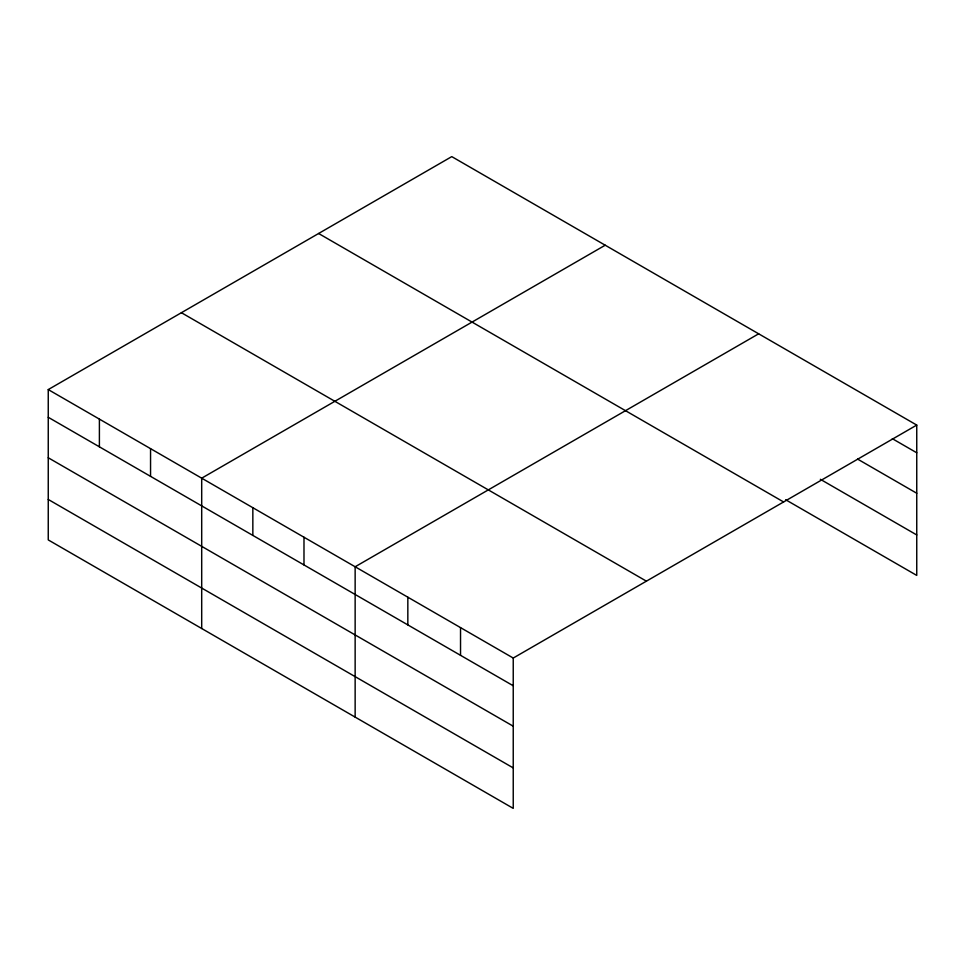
<?xml version="1.0" encoding="UTF-8"?>
<svg xmlns="http://www.w3.org/2000/svg" width="965" height="965" viewBox="0 0 965 965"><rect width="100%" height="100%" fill="white"/><g stroke="black" fill="none" stroke-linecap="round" stroke-linejoin="round"><path stroke-width="1.45" d="M48.25 389.583L513.235 658.046L513.235 808.38L48.25 539.918L48.25 389.583L451.765 156.62L916.75 425.082L916.75 575.417L785.643 499.725M605.212 245.207L201.697 478.182L201.697 628.517M758.659 333.806L355.144 566.769L355.144 717.104M513.235 658.046L916.75 425.082M892.323 438.677L916.75 452.778M857.62 459.111L916.75 493.248M820.347 479.291L916.75 534.948M318.607 233.494L783.592 501.957M181.408 312.708L646.393 581.159M48.25 417.29L513.235 685.753M48.25 457.76L513.235 726.211M48.25 499.46L513.235 767.911M460.534 627.624L460.534 655.319M407.833 597.19L407.833 624.898M303.987 537.24L303.987 564.947M252.842 507.711L252.842 535.406M150.552 448.653L150.552 476.348M99.395 419.112L99.395 446.819"/></g></svg>
